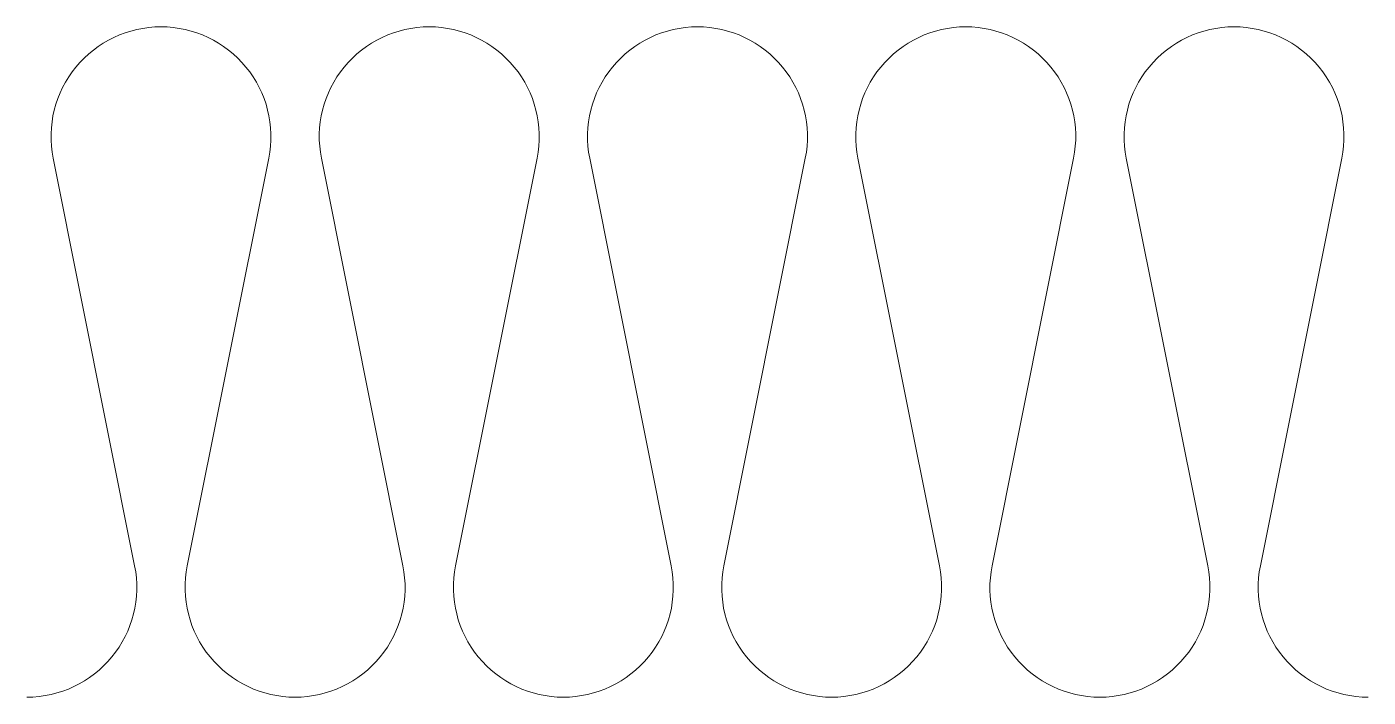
# Model space of a CAD drawing. Header units: millimetres. Extents: x 1246 to 16959, y -13818 to -1371.
# Drawn here: x 1500 to 1804.8, y -4500 to -4347.6 of the extents above; entities that cross this region are included whole.
import ezdxf

# ---------------------------------------------------------------- set-up
doc = ezdxf.new("R2010")
doc.units = ezdxf.units.MM
doc.header["$LTSCALE"] = 50
doc.layers.add('pio-Batt Insulation', color=7, linetype='Continuous', lineweight=5)

# ---------------------------------------------------------------- blocks, each defined once
blk = doc.blocks.new('obj-06')
at = {"color": 255, "linetype": 'Continuous', "lineweight": 5, "transparency": 33554687}
blk.add_wipeout([(0, 152.4), (304.8, 152.4), (304.8, 0), (0, 0)], dxfattribs=at).dxf.layer = 'pio-Batt Insulation'
at = {"layer": 'pio-Batt Insulation', "color": 7, "linetype": 'Continuous', "lineweight": 5, "transparency": 33554687, "flags": 128}
blk.add_lwpolyline([(0, 0, 0.473285), (24.5, 29.89), (5.98, 122.51, -0.473285), (30.48, 152.4, -0.473285), (54.98, 122.51), (36.46, 29.89, 0.473285), (60.96, 0, 0.473285), (85.46, 29.89), (66.94, 122.51, -0.473285), (91.44, 152.4, -0.473285), (115.94, 122.51), (97.42, 29.89, 0.473285), (121.92, 0, 0.473285), (146.42, 29.89), (127.9, 122.51, -0.473285), (152.4, 152.4, -0.473285), (176.9, 122.51), (158.38, 29.89, 0.473285), (182.88, 0, 0.473285), (207.38, 29.89), (188.86, 122.51, -0.473285), (213.36, 152.4, -0.473285), (237.86, 122.51), (219.34, 29.89, 0.473285), (243.84, 0, 0.473285), (268.34, 29.89), (249.82, 122.51, -0.473285), (274.32, 152.4, -0.473285), (298.82, 122.51), (280.3, 29.89, 0.473285), (304.8, 0)], format="xyb", dxfattribs=at)

msp = doc.modelspace()

# ---------------------------------------------------------------- block references
at = {"layer": 'pio-Batt Insulation', "color": 7, "transparency": 33554687}
msp.add_blockref('obj-06', (1500, -4500), dxfattribs=at)

doc.saveas('drawing.dxf')
